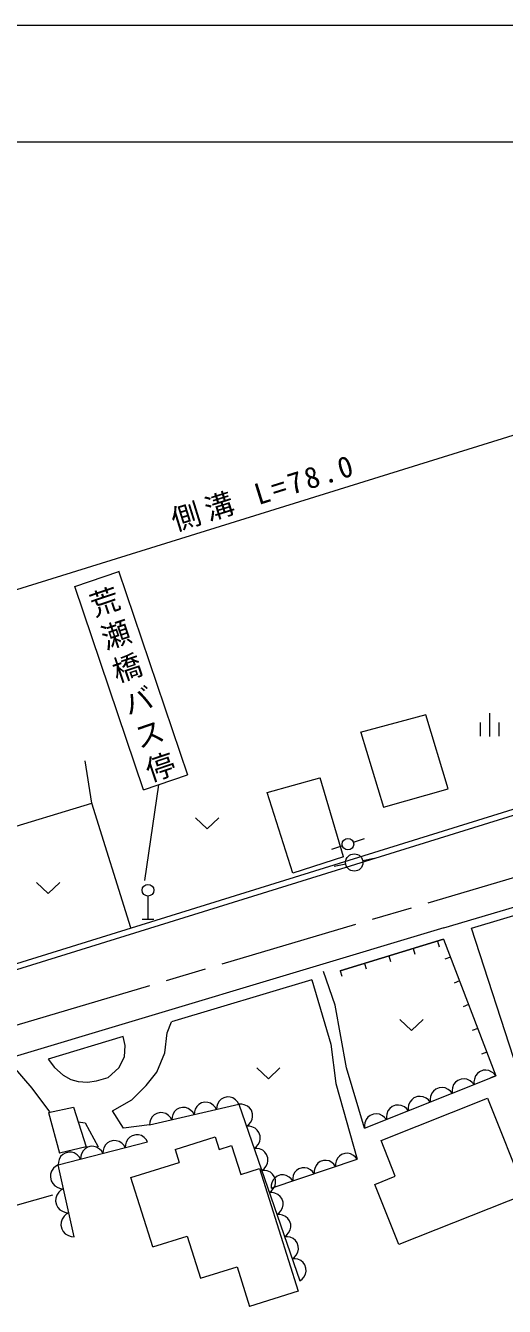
# Model space of a CAD drawing. Units: millimetres, scale not verified. Extents: x 39871 to 677802, y 19935 to 378772.
# Drawn here: x 463265 to 504354, y 268869 to 378772 of the extents above; entities that cross this region are included whole.
import ezdxf

# ---------------------------------------------------------------- set-up
doc = ezdxf.new("R2010")
doc.units = ezdxf.units.MM
doc.header["$LTSCALE"] = 996.768
doc.linetypes.add('CHAIN', pattern=[18.5, 12, -1.5, 3.5, -1.5])
doc.layers.add('S-SUV', color=7, linetype='Continuous', lineweight=13)
doc.styles.add('@ＭＳ ゴシック', font='')
doc.styles.add('ＭＳ ゴシック', font='')
doc.styles.get('@ＭＳ ゴシック').set_extended_font_data('@MS Gothic')
doc.styles.get('ＭＳ ゴシック').set_extended_font_data('MS Gothic')

msp = doc.modelspace()

# ---------------------------------------------------------------- linework, layer by layer
at = {"layer": 'S-SUV'}
for p, q in [((677802.5, 378772), (39870.7, 378772)), ((39870.7, 368804.3), (677802.5, 368804.3)), ((447948.6, 325877.4), (522373.8, 348997)), ((467482, 330639.1), (471258.5, 331917.8)), ((471231.7, 331996.6), (477165.3, 314472.1)), ((473388.8, 313193.4), (467482, 330639.1)), ((456967.5, 296579.8), (531373.1, 319688.6)), ((457115.3, 296104.1), (531520.8, 319212.9)), ((497610.4, 319635.4), (491985, 318101.7)), ((499537.9, 313269.8), (497610.4, 319635.4)), ((502285.3, 318983), (502285.3, 317786.9)), ((503082.7, 319775.4), (503082.7, 317781.9)), ((503880.1, 318983), (503880.1, 317786.9)), ((492034.4, 318115.2), (493973.9, 311695.4)), ((468943.1, 312058.4), (468385.8, 315682.9)), ((473388.8, 313193.4), (477165.3, 314472.1)), ((474665.3, 313625.6), (473475.2, 305427.7)), ((483986.7, 312958.7), (488503.6, 314226.9)), ((490533.3, 307441.1), (488542.8, 314237.9)), ((493973.9, 311695.4), (499537.9, 313269.8)), ((486189.1, 306055.1), (483986.7, 312958.7)), ((458990.3, 309032.4), (468943.1, 312058.4)), ((472296.4, 301340.6), (468943.1, 312058.4)), ((499145.2, 301338.9), (533039.2, 311395.2)), ((477852.6, 310782.9), (478849.3, 309841)), ((478849.3, 309841), (479846.1, 310782.9)), ((491400.3, 308692.7), (492341.2, 309020.3)), ((490455.6, 308376.8), (489507, 308072.5)), ((490533.3, 307441.1), (486189.1, 306055.1)), ((490737, 306814.2), (489759.7, 306621)), ((492199.3, 307121.2), (493171.8, 307337.4)), ((464212.4, 305234.2), (465209.1, 304292.2)), ((465209.1, 304292.2), (466205.9, 305234.2)), ((473767.1, 304074.9), (473767.1, 302108.8)), ((501534.8, 301314), (508740.5, 303482.1)), ((499145.2, 301338.9), (448344.1, 286089.8)), ((473258.8, 302108.8), (474268, 302108.8)), ((505503, 289080.3), (501534.8, 301314)), ((499126.7, 300365.9), (490266.3, 297667.8)), ((490266.3, 297667.8), (499126.7, 300365.9)), ((498612.7, 300209.4), (498757.9, 299732.6)), ((499126.7, 300365.9), (503632.5, 288652.9)), ((494439.5, 298938.6), (494584.6, 298461.8)), ((496526.1, 299574), (496671.2, 299097.2)), ((492352.9, 298303.2), (492498, 297826.4)), ((499716.9, 298831.7), (499251.8, 298652.8)), ((487823.9, 296882), (475784.8, 293290.6)), ((487823.9, 296882), (489456.5, 291356.4)), ((489823.5, 294727.3), (488822.7, 297601.8)), ((490266.3, 297667.8), (490411.4, 297191)), ((500500, 296795.9), (500034.9, 296617)), ((490792.5, 289338.4), (489823.5, 294727.3)), ((501283.2, 294760.2), (500818, 294581.2)), ((495383.3, 293476.5), (496380.1, 292534.5)), ((496380.1, 292534.5), (497376.8, 293476.5)), ((475205.7, 290631.3), (475423.2, 292356.3)), ((475423.2, 292356.3), (475784.8, 293290.6)), ((502066.3, 292724.4), (501601.1, 292545.5)), ((471627.7, 292029.6), (465190, 290079.1)), ((471820.3, 291256.7), (471627.7, 292029.6)), ((471747.6, 290277.4), (471820.3, 291256.7)), ((489456.5, 291356.4), (489891.6, 287996.1)), ((471261.2, 289351.5), (471747.6, 290277.4)), ((474533.9, 288970.7), (475205.7, 290631.3)), ((502849.4, 290688.6), (502384.3, 290509.7)), ((462203.5, 289442.3), (463795.7, 287594.8)), ((465190, 290079.1), (465742.6, 289371.8)), ((465742.6, 289371.8), (466499.5, 288696.2)), ((470359.8, 288504.8), (471261.2, 289351.5)), ((483100.5, 289339), (484097.3, 288397.1)), ((484097.3, 288397.1), (485094.1, 289339)), ((492355.8, 284152.3), (490792.5, 289338.4)), ((502523.4, 289125.3), (502232.1, 289009)), ((502772.4, 289143), (502523.4, 289125.3)), ((503024.1, 289112.7), (502772.4, 289143)), ((503289.9, 288979.1), (503024.1, 289112.7)), ((466499.5, 288696.2), (467135.3, 288347.4)), ((467135.3, 288347.4), (467787.8, 288153.5)), ((467787.8, 288153.5), (468585.2, 288121.8)), ((468585.2, 288121.8), (469349.7, 288216.5)), ((469349.7, 288216.5), (470359.8, 288504.8)), ((473606.8, 287836.5), (474533.9, 288970.7)), ((489891.6, 287996.1), (491706.4, 281488.3)), ((492355.8, 284152.3), (503632.5, 288652.9)), ((500159.9, 288100.3), (499998.2, 287905.1)), ((500352.7, 288259), (500159.9, 288100.3)), ((500644, 288375.2), (500352.7, 288259)), ((500892.9, 288392.9), (500644, 288375.2)), ((501144.7, 288362.6), (500892.9, 288392.9)), ((501410.4, 288229), (501144.7, 288362.6)), ((501596.3, 288090.8), (501410.4, 288229)), ((501753.1, 287902.8), (501596.3, 288090.8)), ((501776.9, 288375.3), (501742, 288148.9)), ((501742, 288148.9), (501753.1, 287902.8)), ((501877.7, 288655.2), (501776.9, 288375.3)), ((502039.4, 288850.4), (501877.7, 288655.2)), ((502232.1, 289009), (502039.4, 288850.4)), ((503632.5, 288652.9), (503167.4, 288473.9)), ((503475.8, 288840.9), (503289.9, 288979.1)), ((503632.5, 288652.9), (503475.8, 288840.9)), ((463795.7, 287594.8), (465308.2, 285562.5)), ((472370.3, 286594.5), (473606.8, 287836.5)), ((496885, 286875), (496593.7, 286758.8)), ((497134, 286892.7), (496885, 286875)), ((497385.8, 286862.4), (497134, 286892.7)), ((497651.5, 286728.8), (497385.8, 286862.4)), ((498018, 286875.1), (497983.1, 286648.7)), ((498118.7, 287155), (498018, 286875.1)), ((498280.5, 287350.2), (498118.7, 287155)), ((498473.2, 287508.9), (498280.5, 287350.2)), ((498764.5, 287625.1), (498473.2, 287508.9)), ((499013.5, 287642.8), (498764.5, 287625.1)), ((499265.2, 287612.5), (499013.5, 287642.8)), ((499531, 287478.9), (499265.2, 287612.5)), ((499716.9, 287340.7), (499531, 287478.9)), ((499873.6, 287152.7), (499716.9, 287340.7)), ((499897.5, 287625.2), (499862.5, 287398.8)), ((499862.5, 287398.8), (499873.6, 287152.7)), ((499998.2, 287905.1), (499897.5, 287625.2)), ((465237, 285506.3), (467374.1, 285975.5)), ((467374.1, 285975.5), (468456.9, 282559.6)), ((470711.7, 285644), (472370.3, 286594.5)), ((473891.7, 284434.6), (481566.3, 286220.7)), ((476224.7, 285751.2), (476040.5, 285587)), ((476433.4, 285875.6), (476224.7, 285751.2)), ((476730.8, 285944.8), (476433.4, 285875.6)), ((476973, 285925.4), (476730.8, 285944.8)), ((477210.9, 285859.4), (476973, 285925.4)), ((477447.1, 285691.8), (477210.9, 285859.4)), ((477821.2, 285778.9), (477754.4, 285566.2)), ((477959.1, 286033.5), (477821.2, 285778.9)), ((478143.4, 286197.7), (477959.1, 286033.5)), ((478352.1, 286322.2), (478143.4, 286197.7)), ((478649.5, 286391.4), (478352.1, 286322.2)), ((478891.7, 286371.9), (478649.5, 286391.4)), ((479129.5, 286305.9), (478891.7, 286371.9)), ((479365.7, 286138.4), (479129.5, 286305.9)), ((479524.4, 285978.1), (479365.7, 286138.4)), ((479647.7, 285774.2), (479524.4, 285978.1)), ((479673.1, 286012.7), (479647.7, 285774.2)), ((479739.8, 286225.4), (479673.1, 286012.7)), ((479877.8, 286480), (479739.8, 286225.4)), ((480062.1, 286644.3), (479877.8, 286480)), ((480270.8, 286768.7), (480062.1, 286644.3)), ((480568.1, 286837.9), (480270.8, 286768.7)), ((480810.3, 286818.4), (480568.1, 286837.9)), ((481048.2, 286752.4), (480810.3, 286818.4)), ((481284.4, 286584.9), (481048.2, 286752.4)), ((481443, 286424.6), (481284.4, 286584.9)), ((481566.3, 286220.7), (481443, 286424.6)), ((481810.5, 286220.2), (481566.3, 286220.7)), ((481566.3, 286220.7), (486804.2, 271059.2)), ((482032.9, 286175.1), (481810.5, 286220.2)), ((482305.2, 286062.3), (482032.9, 286175.1)), ((482490.9, 285893.1), (482305.2, 286062.3)), ((482638.9, 285695), (482490.9, 285893.1)), ((493769.6, 283104.6), (502911.3, 286739.8)), ((494521.6, 285850.1), (494359.8, 285654.8)), ((494714.3, 286008.7), (494521.6, 285850.1)), ((495005.6, 286124.9), (494714.3, 286008.7)), ((495254.5, 286142.6), (495005.6, 286124.9)), ((495506.3, 286112.3), (495254.5, 286142.6)), ((495772.1, 285978.7), (495506.3, 286112.3)), ((495958, 285840.5), (495772.1, 285978.7)), ((496114.7, 285652.5), (495958, 285840.5)), ((496138.5, 286125), (496103.6, 285898.6)), ((496103.6, 285898.6), (496114.7, 285652.5)), ((496239.3, 286404.9), (496138.5, 286125)), ((496401, 286600.2), (496239.3, 286404.9)), ((496593.7, 286758.8), (496401, 286600.2)), ((497837.4, 286590.6), (497651.5, 286728.8)), ((497994.2, 286402.6), (497837.4, 286590.6)), ((497983.1, 286648.7), (497994.2, 286402.6)), ((502911.3, 286739.8), (506182.9, 278512.3)), ((465237, 285506.3), (466170.2, 282004.6)), ((467779.8, 284695.6), (468381.8, 284610.4)), ((471652, 284165.1), (470711.7, 285644)), ((473917.1, 284673.1), (473891.7, 284434.6)), ((473983.9, 284885.8), (473917.1, 284673.1)), ((474121.8, 285140.4), (473983.9, 284885.8)), ((474306.1, 285304.7), (474121.8, 285140.4)), ((474514.8, 285429.1), (474306.1, 285304.7)), ((474812.2, 285498.3), (474514.8, 285429.1)), ((475054.4, 285478.8), (474812.2, 285498.3)), ((475292.2, 285412.8), (475054.4, 285478.8)), ((475528.4, 285245.3), (475292.2, 285412.8)), ((475687.1, 285085), (475528.4, 285245.3)), ((475810.4, 284881.1), (475687.1, 285085)), ((475835.8, 285119.6), (475810.4, 284881.1)), ((475902.5, 285332.4), (475835.8, 285119.6)), ((476040.5, 285587), (475902.5, 285332.4)), ((477605.7, 285531.6), (477447.1, 285691.8)), ((477729, 285327.7), (477605.7, 285531.6)), ((477754.4, 285566.2), (477729, 285327.7)), ((482414.5, 284471.9), (482560, 284649.5)), ((482560, 284649.5), (482704.6, 284906.3)), ((482740.4, 285401.2), (482638.9, 285695)), ((482704.6, 284906.3), (482746.3, 285154)), ((482746.3, 285154), (482740.4, 285401.2)), ((492480.4, 284904.7), (492379.6, 284624.8)), ((492642.1, 285100), (492480.4, 284904.7)), ((492834.8, 285258.6), (492642.1, 285100)), ((493126.1, 285374.9), (492834.8, 285258.6)), ((493375.1, 285392.5), (493126.1, 285374.9)), ((493626.8, 285362.2), (493375.1, 285392.5)), ((493892.6, 285228.6), (493626.8, 285362.2)), ((494078.5, 285090.4), (493892.6, 285228.6)), ((494235.2, 284902.4), (494078.5, 285090.4)), ((494259.1, 285374.9), (494224.1, 285148.5)), ((494224.1, 285148.5), (494235.2, 284902.4)), ((494359.8, 285654.8), (494259.1, 285374.9)), ((468381.8, 284610.4), (469490, 282555.1)), ((473891.7, 284434.6), (471652, 284165.1)), ((472716.6, 283594.8), (472419.1, 283517.9)), ((472960.7, 283581), (472716.6, 283594.8)), ((473201.6, 283520.4), (472960.7, 283581)), ((482221.1, 284325.5), (482414.5, 284471.9)), ((482465.2, 284325), (482221.1, 284325.5)), ((482687.6, 284279.9), (482465.2, 284325)), ((482959.9, 284167.1), (482687.6, 284279.9)), ((483145.7, 283997.9), (482959.9, 284167.1)), ((483293.7, 283799.8), (483145.7, 283997.9)), ((483395.2, 283506.1), (483293.7, 283799.8)), ((492379.6, 284624.8), (492344.7, 284398.4)), ((492344.7, 284398.4), (492355.8, 284152.3)), ((466058.2, 281015.3), (473735.7, 282998)), ((468456.9, 282559.6), (466170.2, 282004.6)), ((468580.3, 282526.5), (468373.4, 282396.3)), ((468877.8, 282603.4), (468580.3, 282526.5)), ((469121.9, 282589.6), (468877.8, 282603.4)), ((469362.8, 282529), (469121.9, 282589.6)), ((469604.5, 282366.2), (469362.8, 282529)), ((469978.8, 282462.9), (469916.7, 282247.2)), ((470111.4, 282722.3), (469978.8, 282462.9)), ((470292.8, 282892), (470111.4, 282722.3)), ((470499.7, 283022.2), (470292.8, 282892)), ((470797.2, 283099.1), (470499.7, 283022.2)), ((471041.3, 283085.3), (470797.2, 283099.1)), ((471282.2, 283024.7), (471041.3, 283085.3)), ((471523.9, 282861.9), (471282.2, 283024.7)), ((471687.4, 282704.5), (471523.9, 282861.9)), ((471816.3, 282502.4), (471687.4, 282704.5)), ((471836.1, 282742.9), (471816.3, 282502.4)), ((471898.1, 282958.5), (471836.1, 282742.9)), ((472030.8, 283218), (471898.1, 282958.5)), ((472212.1, 283387.7), (472030.8, 283218)), ((472419.1, 283517.9), (472212.1, 283387.7)), ((473443.2, 283357.6), (473201.6, 283520.4)), ((473606.7, 283200.2), (473443.2, 283357.6)), ((473735.7, 282998), (473606.7, 283200.2)), ((476087.1, 282332), (479531, 283420.3)), ((479531, 283420.3), (479877.4, 282324.3)), ((479877.4, 282324.3), (480944.9, 282661.6)), ((480944.9, 282661.6), (481725.4, 280191.9)), ((482875.8, 282430.3), (483069.2, 282576.7)), ((483069.2, 282576.7), (483214.7, 282754.3)), ((483214.7, 282754.3), (483359.3, 283011.1)), ((483359.3, 283011.1), (483401, 283258.8)), ((483401, 283258.8), (483395.2, 283506.1)), ((494989.6, 280036.6), (493769.6, 283104.6)), ((466140, 281471.5), (466078, 281255.8)), ((466272.6, 281730.9), (466140, 281471.5)), ((466454, 281900.6), (466272.6, 281730.9)), ((466660.9, 282030.9), (466454, 281900.6)), ((466958.4, 282107.7), (466660.9, 282030.9)), ((467202.6, 282094), (466958.4, 282107.7)), ((467443.4, 282033.3), (467202.6, 282094)), ((467685.1, 281870.5), (467443.4, 282033.3)), ((467848.6, 281713.1), (467685.1, 281870.5)), ((467977.6, 281511), (467848.6, 281713.1)), ((467997.3, 281751.5), (467977.6, 281511)), ((468059.4, 281967.2), (467997.3, 281751.5)), ((468192, 282226.6), (468059.4, 281967.2)), ((468373.4, 282396.3), (468192, 282226.6)), ((469768, 282208.8), (469604.5, 282366.2)), ((469897, 282006.7), (469768, 282208.8)), ((469916.7, 282247.2), (469897, 282006.7)), ((476087.1, 282332), (476437.2, 281224.2)), ((483119.9, 282429.8), (482875.8, 282430.3)), ((483342.4, 282384.7), (483119.9, 282429.8)), ((483614.7, 282271.9), (483342.4, 282384.7)), ((483800.4, 282102.7), (483614.7, 282271.9)), ((483948.4, 281904.6), (483800.4, 282102.7)), ((484049.9, 281610.9), (483948.4, 281904.6)), ((484014.1, 281115.9), (484055.8, 281363.6)), ((484055.8, 281363.6), (484049.9, 281610.9)), ((484349.8, 279021.8), (491706.4, 281488.3)), ((488831.3, 281383.6), (488546.2, 281288)), ((489070.5, 281387.1), (488831.3, 281383.6)), ((489309.8, 281344.6), (489070.5, 281387.1)), ((490027.1, 281585.1), (489915.6, 281322.6)), ((490192.4, 281763.3), (490027.1, 281585.1)), ((490385.4, 281904.7), (490192.4, 281763.3)), ((490670.4, 282000.3), (490385.4, 281904.7)), ((490909.6, 282003.7), (490670.4, 282000.3)), ((491148.9, 281961.2), (490909.6, 282003.7)), ((491396.1, 281819), (491148.9, 281961.2)), ((491566.6, 281676.7), (491396.1, 281819)), ((491706.4, 281488.3), (491566.6, 281676.7)), ((465483.9, 280468), (465410.5, 280214.7)), ((465665.7, 280718.4), (465483.9, 280468)), ((465838.9, 280886), (465665.7, 280718.4)), ((466058.2, 281015.3), (465838.9, 280886)), ((466078, 281255.8), (466058.2, 281015.3)), ((467420.8, 274849.3), (466058.2, 281015.3)), ((472302.3, 279917.6), (476437.2, 281224.2)), ((481725.4, 280191.9), (483333.5, 280700.1)), ((483333.5, 280700.1), (486655.4, 270188.1)), ((483530.5, 280535.2), (483723.9, 280681.5)), ((483774.7, 280534.6), (483530.5, 280535.2)), ((483723.9, 280681.5), (483869.4, 280859.1)), ((483997.1, 280489.5), (483774.7, 280534.6)), ((483869.4, 280859.1), (484014.1, 281115.9)), ((484269.4, 280376.7), (483997.1, 280489.5)), ((484455.1, 280207.6), (484269.4, 280376.7)), ((486348.8, 280351.8), (486237.3, 280089.4)), ((486514.1, 280530), (486348.8, 280351.8)), ((486707, 280671.4), (486514.1, 280530)), ((486992.1, 280767), (486707, 280671.4)), ((487231.3, 280770.5), (486992.1, 280767)), ((487470.6, 280728), (487231.3, 280770.5)), ((487717.8, 280585.8), (487470.6, 280728)), ((487888.3, 280443.5), (487717.8, 280585.8)), ((488028.1, 280255.1), (487888.3, 280443.5)), ((488030.8, 280491.2), (488028.1, 280255.1)), ((488076.4, 280706), (488030.8, 280491.2)), ((488187.9, 280968.4), (488076.4, 280706)), ((488353.2, 281146.6), (488187.9, 280968.4)), ((488546.2, 281288), (488353.2, 281146.6)), ((489556.9, 281202.4), (489309.8, 281344.6)), ((489727.4, 281060.1), (489556.9, 281202.4)), ((489867.3, 280871.7), (489727.4, 281060.1)), ((489869.9, 281107.9), (489867.3, 280871.7)), ((489915.6, 281322.6), (489869.9, 281107.9)), ((465410.5, 280214.7), (465386.8, 279956.2)), ((465386.8, 279956.2), (465457.2, 279637.6)), ((465457.2, 279637.6), (465587.7, 279413.1)), ((465587.7, 279413.1), (465761, 279214.3)), ((465761, 279214.3), (466031.3, 279063.8)), ((474179.6, 273977.1), (472302.3, 279917.6)), ((484352.5, 279258), (484349.8, 279021.8)), ((484398.1, 279472.8), (484352.5, 279258)), ((484509.6, 279735.2), (484398.1, 279472.8)), ((484603.1, 280009.4), (484455.1, 280207.6)), ((484674.9, 279913.4), (484509.6, 279735.2)), ((484524.2, 278963.9), (484668.8, 279220.7)), ((484704.6, 279715.7), (484603.1, 280009.4)), ((484668.8, 279220.7), (484710.5, 279468.4)), ((484867.9, 280054.8), (484674.9, 279913.4)), ((484710.5, 279468.4), (484704.6, 279715.7)), ((485153, 280150.4), (484867.9, 280054.8)), ((485392.2, 280153.8), (485153, 280150.4)), ((485631.5, 280111.3), (485392.2, 280153.8)), ((485878.6, 279969.1), (485631.5, 280111.3)), ((486049.1, 279826.8), (485878.6, 279969.1)), ((486189, 279638.4), (486049.1, 279826.8)), ((486191.6, 279874.6), (486189, 279638.4)), ((486237.3, 280089.4), (486191.6, 279874.6)), ((493229.7, 279336.8), (494989.6, 280036.6)), ((495281.4, 274177.3), (493229.7, 279336.8)), ((460015.5, 276871.6), (465598.4, 278435.8)), ((465864.7, 278159.4), (465841, 277900.8)), ((465938.1, 278412.7), (465864.7, 278159.4)), ((466119.9, 278663.1), (465938.1, 278412.7)), ((466031.3, 279063.8), (466257.8, 278989.9)), ((466293, 278830.7), (466119.9, 278663.1)), ((466257.8, 278989.9), (466512.4, 278960)), ((466512.4, 278960), (466293, 278830.7)), ((484185.3, 278640), (484378.7, 278786.3)), ((484429.4, 278639.4), (484185.3, 278640)), ((484378.7, 278786.3), (484524.2, 278963.9)), ((484651.8, 278594.3), (484429.4, 278639.4)), ((484924.1, 278481.6), (484651.8, 278594.3)), ((485109.9, 278312.4), (484924.1, 278481.6)), ((485257.9, 278114.2), (485109.9, 278312.4)), ((485359.4, 277820.5), (485257.9, 278114.2)), ((506182.9, 278512.3), (495281.4, 274177.3)), ((465841, 277900.8), (465911.4, 277582.3)), ((465911.4, 277582.3), (466041.9, 277357.8)), ((466041.9, 277357.8), (466215.2, 277158.9)), ((466215.2, 277158.9), (466485.5, 277008.5)), ((466485.5, 277008.5), (466712, 276934.6)), ((485033.4, 276891.1), (485178.9, 277068.7)), ((485178.9, 277068.7), (485323.5, 277325.5)), ((485323.5, 277325.5), (485365.2, 277573.2)), ((485365.2, 277573.2), (485359.4, 277820.5)), ((466318.9, 276104), (466295.2, 275845.5)), ((466392.3, 276357.4), (466318.9, 276104)), ((466574.1, 276607.7), (466392.3, 276357.4)), ((466747.2, 276775.3), (466574.1, 276607.7)), ((466712, 276934.6), (466966.6, 276904.6)), ((466966.6, 276904.6), (466747.2, 276775.3)), ((484840, 276744.8), (485033.4, 276891.1)), ((485084.1, 276744.3), (484840, 276744.8)), ((485306.6, 276699.1), (485084.1, 276744.3)), ((485578.9, 276586.4), (485306.6, 276699.1)), ((485764.6, 276417.2), (485578.9, 276586.4)), ((485912.6, 276219), (485764.6, 276417.2)), ((486014.1, 275925.3), (485912.6, 276219)), ((486020, 275678), (486014.1, 275925.3)), ((466295.2, 275845.5), (466365.6, 275526.9)), ((466365.6, 275526.9), (466496.1, 275302.5)), ((466496.1, 275302.5), (466669.3, 275103.6)), ((466669.3, 275103.6), (466939.7, 274953.2)), ((466939.7, 274953.2), (467166.2, 274879.3)), ((467166.2, 274879.3), (467420.8, 274849.3)), ((474179.6, 273977.1), (477125.6, 274908.1)), ((477125.6, 274908.1), (478272.9, 271277.4)), ((485494.7, 274849.6), (485688.1, 274995.9)), ((485738.9, 274849.1), (485494.7, 274849.6)), ((485688.1, 274995.9), (485833.6, 275173.5)), ((485961.3, 274803.9), (485738.9, 274849.1)), ((485833.6, 275173.5), (485978.3, 275430.3)), ((486233.6, 274691.2), (485961.3, 274803.9)), ((485978.3, 275430.3), (486020, 275678)), ((486419.3, 274522), (486233.6, 274691.2)), ((486567.3, 274323.8), (486419.3, 274522)), ((486668.8, 274030.1), (486567.3, 274323.8)), ((486633, 273535.1), (486674.7, 273782.9)), ((486674.7, 273782.9), (486668.8, 274030.1)), ((486149.5, 272954.4), (486342.9, 273100.7)), ((486393.6, 272953.9), (486149.5, 272954.4)), ((486342.9, 273100.7), (486488.4, 273278.3)), ((486616, 272908.7), (486393.6, 272953.9)), ((486488.4, 273278.3), (486633, 273535.1)), ((486888.4, 272796), (486616, 272908.7)), ((487074.1, 272626.8), (486888.4, 272796)), ((487222.1, 272428.7), (487074.1, 272626.8)), ((478272.9, 271277.4), (481407.1, 272267.9)), ((481407.1, 272267.9), (482481.3, 268869)), ((487143.1, 271383.1), (487287.7, 271639.9)), ((487323.6, 272134.9), (487222.1, 272428.7)), ((487287.7, 271639.9), (487329.4, 271887.7)), ((487329.4, 271887.7), (487323.6, 272134.9)), ((486804.2, 271059.2), (486997.6, 271205.6)), ((486997.6, 271205.6), (487143.1, 271383.1)), ((486655.4, 270188.1), (482481.3, 268869))]:
    msp.add_line(p, q, dxfattribs=at)
at = {"layer": 'S-SUV', "linetype": 'CHAIN'}
msp.add_line((462446.1, 293014.2), (555822.5, 320710.9), dxfattribs=at)
at = {"layer": 'S-SUV'}
for centre, radius in [((490929.9, 308528.9), 495.9), ((491469.9, 306959.1), 743.8), ((473767.1, 304575.8), 500.9)]:
    msp.add_circle(centre, radius, dxfattribs=at)

# ---------------------------------------------------------------- texts
at = {"layer": 'S-SUV', "char_height": 1827, "attachment_point": 7}
for s, insert, rotation, style in [('\\T1.2;側溝\\~L=78.0', (476167.2, 335205.5), 17.3, 'ＭＳ ゴシック'), ('\\T1.2;荒瀬橋バス停', (468513.8, 330151.9), 288.6, '@ＭＳ ゴシック')]:
    msp.add_mtext(s, dxfattribs=dict(at, insert=insert, rotation=rotation, style=style))

doc.saveas('drawing.dxf')
